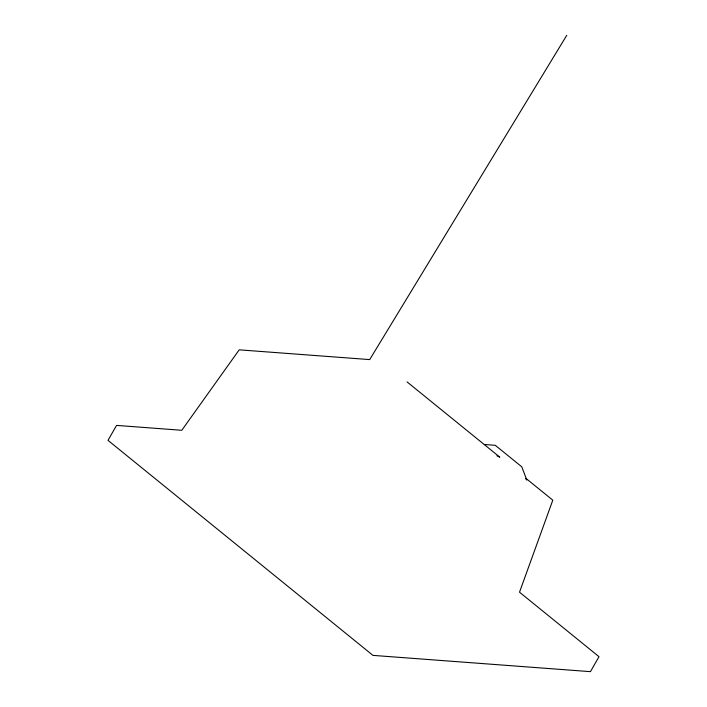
<?xml version="1.0" encoding="UTF-8"?>
<svg xmlns="http://www.w3.org/2000/svg" width="707" height="707" viewBox="0 0 707 707"><rect width="100%" height="100%" fill="white"/><g stroke="black" fill="none" stroke-linecap="round" stroke-linejoin="round"><path stroke-width="1.06" d="M566.74 35.35L369.699 359.598L239.213 349.832L181.796 430.28L116.558 425.402L107.994 440.355L372.96 655.38L590.442 671.65L599.006 656.697L519.512 592.192L552.803 500.176L526.308 478.674L521.766 466.806L495.271 445.304L484.392 444.491M496.915 455.785L499.814 457.173L407.073 381.913M525.46 478.418L526.777 480.097"/></g></svg>
